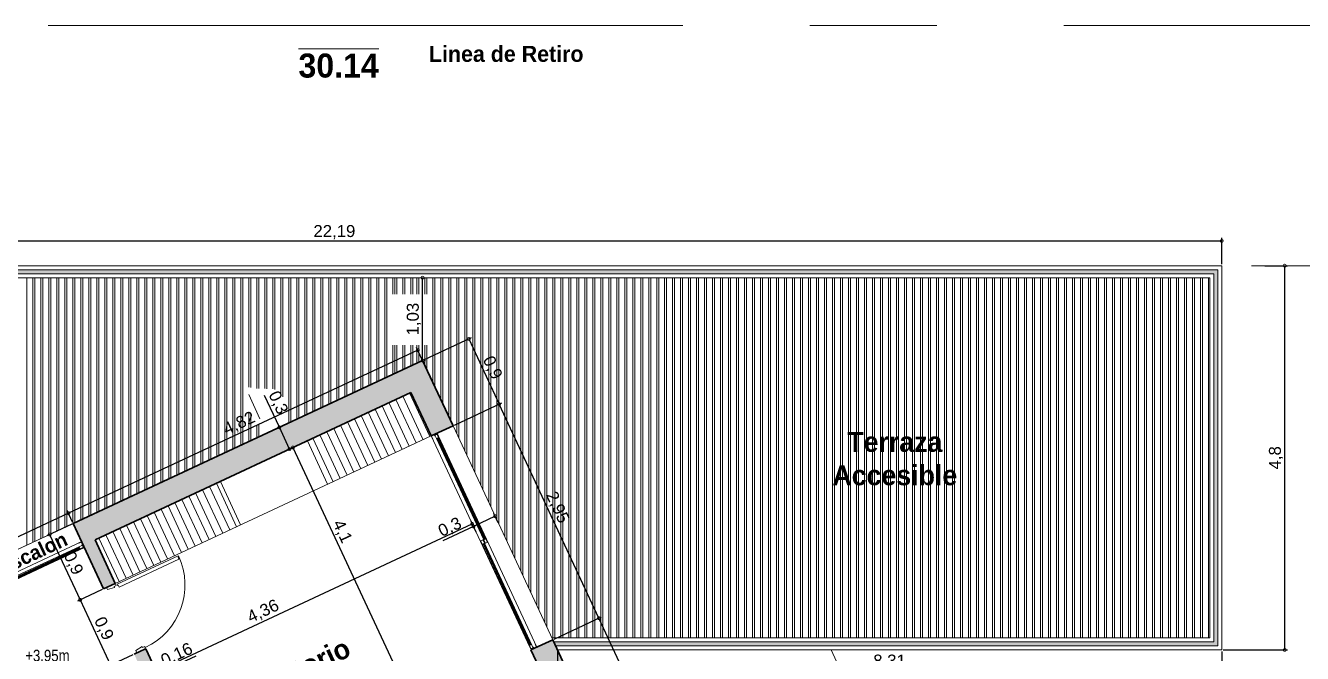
# Model space of a CAD drawing. Header units: millimetres. Extents: x 110427 to 125914, y 76277 to 76441.
# Drawn here: x 114159.52 to 114175.49, y 76397.23 to 76405.08 of the extents above; entities that cross this region are included whole.
import ezdxf

# ---------------------------------------------------------------- set-up
doc = ezdxf.new("R2010")
doc.units = ezdxf.units.MM
doc.linetypes.add('CENTER', pattern=[50.8, 31.75, -6.35, 6.35, -6.35])
doc.linetypes.add('JIS_02_0.7', pattern=[1.35, 0.75, -0.6])
for name, color, linetype, lineweight in [('0.05', 253, 'Continuous', 5), ('04_CIVIL A CONSTRUIR', 250, 'Continuous', 35), ('06_CIVIL VISTAS GRUESA', 244, 'Continuous', 13), ('07_CIVIL VISTAS MEDIA', 143, 'Continuous', 9), ('08_CIVIL VISTAS FINO', 251, 'Continuous', 5), ('09_CIVIL PROYECCIONES', 230, 'JIS_02_0.7', 5), ('10_CIVIL EJES', 230, 'CENTER', 15), ('11_CARPINTERIA Y MOBILIARIO', 141, 'Continuous', 9), ('11_HATCH', 8, 'Continuous', 9), ('12_HATCH', 8, 'Continuous', 9), ('12_TEXTOS', 4, 'Continuous', 40), ('13_COTAS', 8, 'Continuous', 9)]:
    doc.layers.add(name, color=color, linetype=linetype, lineweight=lineweight)
doc.layers.add('14_TEXTOS', color=4, linetype='Continuous')
doc.styles.add('JDS1', font='GOTHICB.TTF')
doc.styles.get("Standard").update_dxf_attribs({"font": 'arial.ttf'})
doc.styles.add('Swis721 BT', font='swiss.ttf')
doc.dimstyles.new('ISO-23', dxfattribs={"dimscale": 0.03, "dimtxt": 5, "dimasz": 2.5, "dimexe": 1.25, "dimexo": 0.625, "dimtad": 1, "dimtxsty": 'Swis721 BT', "dimblk": 'DOTSMALL', "dimcen": 2.5, "dimclrt": 150, "dimadec": 0, "dimazin": 0, "dimtfac": 1, "dimtmove": 0, "dimatfit": 3, "dimfxl": 0, "dimarcsym": 0})
pattern_1 = [(115, (111019.905845, 75959.47716), (-0.0863258167, -0.0402543894), [])]

# ---------------------------------------------------------------- blocks, each defined once
blk = doc.blocks.new('_DotSmall')
at = {"color": 0, "linetype": 'ByBlock', "const_width": 0.5}
blk.add_lwpolyline([(-0.0625, 0, 1), (0.0625, 0, 1)], format="xyb", close=True, dxfattribs=at)
blk = doc.blocks.new('*D722')
at = {"layer": '13_COTAS', "color": 0, "lineweight": -2}
for p, q in [((114161.171, 76396.976), (114161.654, 76397.202)), ((114161.255, 76396.795), (114161.155, 76397.01)), ((114161.135, 76396.674), (114161.01, 76396.943)), ((114161.026, 76396.909), (114161.171, 76396.976))]:
    blk.add_line(p, q, dxfattribs=at)
at = {"layer": 'Defpoints', "color": 0}
for p in [(114161.171, 76396.976), (114161.263, 76396.778), (114161.143, 76396.657)]:
    blk.add_point(p, dxfattribs=at)
at = {"layer": '13_COTAS', "color": 0, "lineweight": -2, "xscale": 0.075, "yscale": 0.075, "zscale": 0.075}
for p, rotation in [((114161.026, 76396.909), 204.9999975392976), ((114161.171, 76396.976), 24.99999753929754)]:
    blk.add_blockref('_DotSmall', p, dxfattribs=dict(at, rotation=rotation))
at = {"layer": '13_COTAS', "color": 150, "insert": (114161.416, 76397.211), "char_height": 0.15, "attachment_point": 5, "rotation": 25, "style": 'Swis721 BT'}
blk.add_mtext('0,16', dxfattribs=at)
blk = doc.blocks.new('*D723')
at = {"layer": '13_COTAS', "color": 0, "lineweight": -2}
for p, q in [((114161.156, 76397.008), (114165.107, 76398.85)), ((114165.155, 76398.747), (114165.092, 76398.884)), ((114161.255, 76396.795), (114161.14, 76397.042))]:
    blk.add_line(p, q, dxfattribs=at)
at = {"layer": 'Defpoints', "color": 0}
for p in [(114165.107, 76398.85), (114165.163, 76398.73), (114161.263, 76396.778)]:
    blk.add_point(p, dxfattribs=at)
at = {"layer": '13_COTAS', "color": 0, "lineweight": -2, "xscale": 0.075, "yscale": 0.075, "zscale": 0.075}
for p, rotation in [((114165.107, 76398.85), 24.99999753929754), ((114161.156, 76397.008), 204.9999975392976)]:
    blk.add_blockref('_DotSmall', p, dxfattribs=dict(at, rotation=rotation))
at = {"layer": '13_COTAS', "color": 150, "insert": (114162.495, 76397.753), "char_height": 0.15, "attachment_point": 5, "rotation": 25, "style": 'Swis721 BT'}
blk.add_mtext('4,36', dxfattribs=at)
blk = doc.blocks.new('*D724')
at = {"layer": '13_COTAS', "color": 0, "lineweight": -2}
for p, q in [((114165.394, 76398.946), (114165.122, 76398.819)), ((114165.433, 76398.862), (114165.378, 76398.98)), ((114165.122, 76398.819), (114164.738, 76398.64)), ((114165.155, 76398.747), (114165.106, 76398.853))]:
    blk.add_line(p, q, dxfattribs=at)
at = {"layer": 'Defpoints', "color": 0}
for p in [(114165.394, 76398.946), (114165.441, 76398.845), (114165.163, 76398.73)]:
    blk.add_point(p, dxfattribs=at)
at = {"layer": '13_COTAS', "color": 0, "lineweight": -2, "xscale": 0.075, "yscale": 0.075, "zscale": 0.075}
for p, rotation in [((114165.394, 76398.946), 24.99999753929754), ((114165.122, 76398.819), 204.9999975392976)]:
    blk.add_blockref('_DotSmall', p, dxfattribs=dict(at, rotation=rotation))
at = {"layer": '13_COTAS', "color": 150, "insert": (114164.831, 76398.803), "char_height": 0.15, "attachment_point": 5, "rotation": 25, "style": 'Swis721 BT'}
blk.add_mtext('0,3', dxfattribs=at)
blk = doc.blocks.new('*D726')
at = {"layer": '13_COTAS', "color": 0, "lineweight": -2}
for p, q in [((114158.677, 76397.819), (114158.756, 76397.856)), ((114158.722, 76397.84), (114163.98, 76386.566)), ((114163.996, 76386.574), (114164.014, 76386.582))]:
    blk.add_line(p, q, dxfattribs=at)
at = {"layer": 'Defpoints', "color": 0}
for p in [(114158.66, 76397.811), (114163.979, 76386.566), (114163.98, 76386.566)]:
    blk.add_point(p, dxfattribs=at)
at = {"layer": '13_COTAS', "color": 0, "lineweight": -2, "xscale": 0.075, "yscale": 0.075, "zscale": 0.075}
for p, rotation in [((114158.722, 76397.84), 115.0031262879486), ((114163.98, 76386.566), 295.0031262879487)]:
    blk.add_blockref('_DotSmall', p, dxfattribs=dict(at, rotation=rotation))
at = {"layer": '13_COTAS', "color": 150, "insert": (114161.45, 76392.249), "char_height": 0.15, "attachment_point": 5, "rotation": 295.0031, "style": 'Swis721 BT'}
blk.add_mtext('12,44', dxfattribs=at)
blk = doc.blocks.new('*D733')
at = {"layer": '13_COTAS', "color": 0, "lineweight": -2}
for p, q in [((114162.695, 76400.057), (114162.509, 76400.455)), ((114162.555, 76399.992), (114162.729, 76400.073)), ((114162.822, 76399.785), (114162.695, 76400.057)), ((114162.681, 76399.72), (114162.856, 76399.801))]:
    blk.add_line(p, q, dxfattribs=at)
at = {"layer": 'Defpoints', "color": 0}
for p in [(114162.538, 76399.984), (114162.822, 76399.785), (114162.664, 76399.712)]:
    blk.add_point(p, dxfattribs=at)
at = {"layer": '13_COTAS', "color": 0, "lineweight": -2, "xscale": 0.075, "yscale": 0.075, "zscale": 0.075}
for p, rotation in [((114162.695, 76400.057), 115.0000000033583), ((114162.822, 76399.785), 295.0000000033583)]:
    blk.add_blockref('_DotSmall', p, dxfattribs=dict(at, rotation=rotation))
at = {"layer": '13_COTAS', "color": 150, "insert": (114162.673, 76400.362), "char_height": 0.15, "attachment_point": 5, "rotation": 295, "style": 'Swis721 BT'}
blk.add_mtext('0,3', dxfattribs=at)
blk = doc.blocks.new('*D734')
at = {"layer": '13_COTAS', "color": 0, "lineweight": -2}
for p, q in [((114162.681, 76399.72), (114162.899, 76399.821)), ((114162.865, 76399.805), (114164.598, 76396.089)), ((114164.414, 76396.004), (114164.632, 76396.105))]:
    blk.add_line(p, q, dxfattribs=at)
at = {"layer": 'Defpoints', "color": 0}
for p in [(114162.664, 76399.712), (114164.598, 76396.089), (114164.397, 76395.996)]:
    blk.add_point(p, dxfattribs=at)
at = {"layer": '13_COTAS', "color": 0, "lineweight": -2, "xscale": 0.075, "yscale": 0.075, "zscale": 0.075}
for p, rotation in [((114162.865, 76399.805), 114.9999989492908), ((114164.598, 76396.089), 294.9999989492908)]:
    blk.add_blockref('_DotSmall', p, dxfattribs=dict(at, rotation=rotation))
at = {"layer": '13_COTAS', "color": 150, "insert": (114163.476, 76398.753), "char_height": 0.15, "attachment_point": 5, "rotation": 295, "style": 'Swis721 BT'}
blk.add_mtext('4,1', dxfattribs=at)
blk = doc.blocks.new('*D684')
at = {"layer": '13_COTAS', "color": 0, "lineweight": -2}
for p, q in [((114152.288, 76402.095), (114152.288, 76402.423)), ((114152.288, 76402.385), (114174.478, 76402.385)), ((114174.478, 76402.095), (114174.478, 76402.423))]:
    blk.add_line(p, q, dxfattribs=at)
at = {"layer": 'Defpoints', "color": 0}
for p in [(114174.478, 76402.385), (114152.288, 76402.076), (114174.478, 76402.076)]:
    blk.add_point(p, dxfattribs=at)
at = {"layer": '13_COTAS', "color": 0, "lineweight": -2, "xscale": 0.075, "yscale": 0.075, "zscale": 0.075, "rotation": 180}
blk.add_blockref('_DotSmall', (114152.288, 76402.385), dxfattribs=at)
at = {"layer": '13_COTAS', "color": 0, "lineweight": -2, "xscale": 0.075, "yscale": 0.075, "zscale": 0.075}
blk.add_blockref('_DotSmall', (114174.478, 76402.385), dxfattribs=at)
at = {"layer": '13_COTAS', "color": 150, "insert": (114163.383, 76402.495), "char_height": 0.15, "attachment_point": 5, "style": 'Swis721 BT'}
blk.add_mtext('22,19', dxfattribs=at)
blk = doc.blocks.new('*D685')
at = {"layer": '13_COTAS', "color": 0, "lineweight": -2}
for p, q in [((114175.018, 76402.076), (114175.303, 76402.076)), ((114175.266, 76397.276), (114175.266, 76402.076)), ((114174.496, 76397.276), (114175.303, 76397.276))]:
    blk.add_line(p, q, dxfattribs=at)
at = {"layer": 'Defpoints', "color": 0}
for p in [(114175, 76402.076), (114175.266, 76402.076), (114174.478, 76397.276)]:
    blk.add_point(p, dxfattribs=at)
at = {"layer": '13_COTAS', "color": 0, "lineweight": -2, "xscale": 0.075, "yscale": 0.075, "zscale": 0.075}
for p, rotation in [((114175.266, 76402.076), 90), ((114175.266, 76397.276), 270)]:
    blk.add_blockref('_DotSmall', p, dxfattribs=dict(at, rotation=rotation))
at = {"layer": '13_COTAS', "color": 150, "insert": (114175.157, 76399.676), "char_height": 0.15, "attachment_point": 5, "rotation": 90, "style": 'Swis721 BT'}
blk.add_mtext('4,8', dxfattribs=at)
blk = doc.blocks.new('*D686')
at = {"layer": '13_COTAS', "color": 0, "lineweight": -2}
for p, q in [((114164.486, 76400.892), (114164.486, 76401.926)), ((114164.505, 76401.926), (114164.524, 76401.926)), ((114164.505, 76400.892), (114164.524, 76400.892))]:
    blk.add_line(p, q, dxfattribs=at)
at = {"layer": 'Defpoints', "color": 0}
for p in [(114164.486, 76401.926), (114164.486, 76401.926), (114164.486, 76400.892)]:
    blk.add_point(p, dxfattribs=at)
at = {"layer": '13_COTAS', "color": 0, "lineweight": -2, "xscale": 0.075, "yscale": 0.075, "zscale": 0.075}
for p, rotation in [((114164.486, 76401.926), 90), ((114164.486, 76400.892), 270)]:
    blk.add_blockref('_DotSmall', p, dxfattribs=dict(at, rotation=rotation))
at = {"layer": '13_COTAS', "color": 150, "insert": (114164.377, 76401.409), "char_height": 0.15, "attachment_point": 5, "rotation": 90, "style": 'Swis721 BT'}
blk.add_mtext('1,03', dxfattribs=at)
blk = doc.blocks.new('*D694')
at = {"layer": '13_COTAS', "color": 0, "lineweight": -2}
for p, q in [((114166.173, 76397.257), (114166.173, 76396.982)), ((114174.478, 76397.257), (114174.478, 76396.982)), ((114174.478, 76397.02), (114166.173, 76397.02))]:
    blk.add_line(p, q, dxfattribs=at)
at = {"layer": 'Defpoints', "color": 0}
for p in [(114166.173, 76397.276), (114174.478, 76397.276), (114166.173, 76397.02)]:
    blk.add_point(p, dxfattribs=at)
at = {"layer": '13_COTAS', "color": 0, "lineweight": -2, "xscale": 0.075, "yscale": 0.075, "zscale": 0.075, "rotation": 180}
blk.add_blockref('_DotSmall', (114166.173, 76397.02), dxfattribs=at)
at = {"layer": '13_COTAS', "color": 0, "lineweight": -2, "xscale": 0.075, "yscale": 0.075, "zscale": 0.075}
blk.add_blockref('_DotSmall', (114174.478, 76397.02), dxfattribs=at)
at = {"layer": '13_COTAS', "color": 150, "insert": (114170.325, 76397.129), "char_height": 0.15, "attachment_point": 5, "style": 'Swis721 BT'}
blk.add_mtext('8,31', dxfattribs=at)
blk = doc.blocks.new('*D679')
at = {"layer": '06_CIVIL VISTAS GRUESA', "color": 0, "lineweight": -2}
for p, q in [((114166.13, 76397.411), (114166.725, 76397.688)), ((114167.654, 76395.606), (114166.691, 76397.672)), ((114167.094, 76395.344), (114167.688, 76395.622))]:
    blk.add_line(p, q, dxfattribs=at)
at = {"layer": 'Defpoints', "color": 0}
for p in [(114166.691, 76397.672), (114166.113, 76397.403), (114167.077, 76395.337)]:
    blk.add_point(p, dxfattribs=at)
at = {"layer": '06_CIVIL VISTAS GRUESA', "color": 0, "lineweight": -2, "xscale": 0.075, "yscale": 0.075, "zscale": 0.075}
for p, rotation in [((114166.691, 76397.672), 115.0002605440897), ((114167.654, 76395.606), 295.0002605440897)]:
    blk.add_blockref('_DotSmall', p, dxfattribs=dict(at, rotation=rotation))
at = {"layer": '06_CIVIL VISTAS GRUESA', "color": 150, "insert": (114167.271, 76396.685), "char_height": 0.15, "attachment_point": 5, "rotation": 295.0003, "style": 'Swis721 BT'}
blk.add_mtext('2,28', dxfattribs=at)
blk = doc.blocks.new('*D751')
at = {"layer": '06_CIVIL VISTAS GRUESA', "color": 0, "lineweight": -2}
for p, q in [((114164.884, 76400.084), (114165.478, 76400.362)), ((114166.691, 76397.672), (114165.444, 76400.346)), ((114166.13, 76397.411), (114166.725, 76397.688))]:
    blk.add_line(p, q, dxfattribs=at)
at = {"layer": 'Defpoints', "color": 0}
for p in [(114165.444, 76400.346), (114164.867, 76400.077), (114166.113, 76397.403)]:
    blk.add_point(p, dxfattribs=at)
at = {"layer": '06_CIVIL VISTAS GRUESA', "color": 0, "lineweight": -2, "xscale": 0.075, "yscale": 0.075, "zscale": 0.075}
for p, rotation in [((114165.444, 76400.346), 115.001987094693), ((114166.691, 76397.672), 295.0019870946929)]:
    blk.add_blockref('_DotSmall', p, dxfattribs=dict(at, rotation=rotation))
at = {"layer": '06_CIVIL VISTAS GRUESA', "color": 150, "insert": (114166.166, 76399.055), "char_height": 0.15, "attachment_point": 5, "rotation": 295.002, "style": 'Swis721 BT'}
blk.add_mtext('2,95', dxfattribs=at)
blk = doc.blocks.new('*D752')
at = {"layer": '06_CIVIL VISTAS GRUESA', "color": 0, "lineweight": -2}
for p, q in [((114164.503, 76400.9), (114165.098, 76401.177)), ((114165.064, 76401.161), (114165.444, 76400.346)), ((114164.883, 76400.084), (114165.478, 76400.362))]:
    blk.add_line(p, q, dxfattribs=at)
at = {"layer": 'Defpoints', "color": 0}
for p in [(114164.486, 76400.892), (114165.444, 76400.346), (114164.866, 76400.076)]:
    blk.add_point(p, dxfattribs=at)
at = {"layer": '06_CIVIL VISTAS GRUESA', "color": 0, "lineweight": -2, "xscale": 0.075, "yscale": 0.075, "zscale": 0.075}
for p, rotation in [((114165.064, 76401.161), 115.0000000081018), ((114165.444, 76400.346), 295.0000000081018)]:
    blk.add_blockref('_DotSmall', p, dxfattribs=dict(at, rotation=rotation))
at = {"layer": '06_CIVIL VISTAS GRUESA', "color": 150, "insert": (114165.353, 76400.799), "char_height": 0.15, "attachment_point": 5, "rotation": 295, "style": 'Swis721 BT'}
blk.add_mtext('0,9', dxfattribs=at)
blk = doc.blocks.new('*D753')
at = {"layer": '06_CIVIL VISTAS GRUESA', "color": 0, "lineweight": -2}
for p, q in [((114164.426, 76401.021), (114160.058, 76398.984)), ((114164.478, 76400.909), (114164.411, 76401.055)), ((114160.11, 76398.872), (114160.042, 76399.018))]:
    blk.add_line(p, q, dxfattribs=at)
at = {"layer": 'Defpoints', "color": 0}
for p in [(114164.486, 76400.892), (114160.058, 76398.984), (114160.118, 76398.855)]:
    blk.add_point(p, dxfattribs=at)
at = {"layer": '06_CIVIL VISTAS GRUESA', "color": 0, "lineweight": -2, "xscale": 0.075, "yscale": 0.075, "zscale": 0.075}
for p, rotation in [((114164.426, 76401.021), 24.99999999696106), ((114160.058, 76398.984), 204.9999999969611)]:
    blk.add_blockref('_DotSmall', p, dxfattribs=dict(at, rotation=rotation))
at = {"layer": '06_CIVIL VISTAS GRUESA', "color": 150, "insert": (114162.196, 76400.101), "char_height": 0.15, "attachment_point": 5, "rotation": 25, "style": 'Swis721 BT'}
blk.add_mtext('4,82', dxfattribs=at)
blk = doc.blocks.new('*D754')
at = {"layer": '06_CIVIL VISTAS GRUESA', "color": 0, "lineweight": -2}
for p, q in [((114160.058, 76398.984), (114158.245, 76398.138)), ((114160.11, 76398.872), (114160.042, 76399.018)), ((114158.297, 76398.027), (114158.23, 76398.172))]:
    blk.add_line(p, q, dxfattribs=at)
at = {"layer": 'Defpoints', "color": 0}
for p in [(114160.118, 76398.855), (114158.245, 76398.138), (114158.305, 76398.01)]:
    blk.add_point(p, dxfattribs=at)
at = {"layer": '06_CIVIL VISTAS GRUESA', "color": 0, "lineweight": -2, "xscale": 0.075, "yscale": 0.075, "zscale": 0.075}
for p, rotation in [((114160.058, 76398.984), 24.99999999692621), ((114158.245, 76398.138), 204.9999999969262)]:
    blk.add_blockref('_DotSmall', p, dxfattribs=dict(at, rotation=rotation))
at = {"layer": '06_CIVIL VISTAS GRUESA', "color": 150, "insert": (114159.112, 76398.646), "char_height": 0.15, "attachment_point": 5, "rotation": 25, "style": 'Swis721 BT'}
blk.add_mtext('2', dxfattribs=at)
blk = doc.blocks.new('*D756')
at = {"layer": '13_COTAS', "color": 0, "lineweight": -2}
for p, q in [((114160.101, 76398.847), (114159.789, 76398.702)), ((114159.823, 76398.718), (114160.203, 76397.902)), ((114160.481, 76398.032), (114160.169, 76397.886))]:
    blk.add_line(p, q, dxfattribs=at)
at = {"layer": 'Defpoints', "color": 0}
for p in [(114160.118, 76398.855), (114160.498, 76398.04), (114160.203, 76397.902)]:
    blk.add_point(p, dxfattribs=at)
at = {"layer": '13_COTAS', "color": 0, "lineweight": -2, "xscale": 0.075, "yscale": 0.075, "zscale": 0.075}
for p, rotation in [((114159.823, 76398.718), 114.9999999967168), ((114160.203, 76397.902), 294.9999999967167)]:
    blk.add_blockref('_DotSmall', p, dxfattribs=dict(at, rotation=rotation))
at = {"layer": '13_COTAS', "color": 150, "insert": (114160.112, 76398.356), "char_height": 0.15, "attachment_point": 5, "rotation": 295, "style": 'Swis721 BT'}
blk.add_mtext('0,9', dxfattribs=at)
blk = doc.blocks.new('*D757')
at = {"layer": '13_COTAS', "color": 0, "lineweight": -2}
for p, q in [((114160.481, 76398.032), (114160.17, 76397.887)), ((114160.204, 76397.903), (114160.585, 76397.087)), ((114160.862, 76397.216), (114160.551, 76397.071))]:
    blk.add_line(p, q, dxfattribs=at)
at = {"layer": 'Defpoints', "color": 0}
for p in [(114160.498, 76398.04), (114160.879, 76397.224), (114160.585, 76397.087)]:
    blk.add_point(p, dxfattribs=at)
at = {"layer": '13_COTAS', "color": 0, "lineweight": -2, "xscale": 0.075, "yscale": 0.075, "zscale": 0.075}
for p, rotation in [((114160.204, 76397.903), 114.9999999969764), ((114160.585, 76397.087), 294.9999999969764)]:
    blk.add_blockref('_DotSmall', p, dxfattribs=dict(at, rotation=rotation))
at = {"layer": '13_COTAS', "color": 150, "insert": (114160.493, 76397.541), "char_height": 0.15, "attachment_point": 5, "rotation": 295, "style": 'Swis721 BT'}
blk.add_mtext('0,9', dxfattribs=at)

msp = doc.modelspace()

# ---------------------------------------------------------------- hatches: boundary and pattern name
at = {"layer": '11_HATCH'}
h = msp.add_hatch(color=140, dxfattribs=at)
h.dxf.hatch_style = 1
h.paths.add_polyline_path([(114152.338, 76402.026), (114174.428, 76402.026), (114174.428, 76397.326), (114166.149, 76397.326), (114166.126, 76397.376), (114174.378, 76397.376), (114174.378, 76401.976), (114152.388, 76401.976), (114152.388, 76395.776), (114159.016, 76395.776), (114159.039, 76395.726), (114152.338, 76395.726)])
at = {"layer": '12_HATCH'}
h = msp.add_hatch(color=1, dxfattribs=at)
h.dxf.hatch_style = 1
h.paths.add_polyline_path([(114164.341, 76400.494), (114164.595, 76399.95), (114164.867, 76400.077), (114164.486, 76400.892), (114160.118, 76398.855), (114160.498, 76398.04), (114160.643, 76398.107), (114160.39, 76398.651)])
h = msp.add_hatch(dxfattribs=at)
h.set_pattern_fill('LINE', color=256, scale=0.03, angle=475)
h.set_pattern_definition(pattern_1)
h.paths.add_polyline_path([(114164.595, 76399.95), (114164.341, 76400.494), (114163.045, 76399.889), (114163.299, 76399.345)])
h = msp.add_hatch(dxfattribs=at)
h.set_pattern_fill('LINE', color=256, scale=0.03, angle=475)
h.set_pattern_definition(pattern_1)
h.paths.add_polyline_path([(114162.211, 76398.838), (114161.958, 76399.382), (114160.39, 76398.651), (114160.643, 76398.107)])
h = msp.add_hatch(color=1, dxfattribs=at)
h.dxf.hatch_style = 1
h.paths.add_polyline_path([(114166.113, 76397.403), (114165.842, 76397.276), (114166.074, 76396.778), (114163.264, 76395.468), (114163.332, 76395.323), (114163.604, 76395.449), (114164.196, 76394.181), (114163.924, 76394.054), (114163.987, 76393.918), (114164.35, 76394.087), (114163.694, 76395.492), (114164.873, 76396.041), (114165.464, 76394.772), (114164.921, 76394.519), (114164.935, 76394.487), (114165.479, 76394.74), (114165.513, 76394.668), (114164.969, 76394.414), (114164.984, 76394.383), (114165.89, 76394.805), (114165.827, 76394.941), (114165.555, 76394.814), (114164.963, 76396.083), (114166.142, 76396.633), (114166.805, 76395.21), (114167.077, 76395.337)])
h = msp.add_hatch(color=1, dxfattribs=at)
h.dxf.hatch_style = 1
h.paths.add_polyline_path([(114163.251, 76392.515), (114163.674, 76392.713), (114163.606, 76392.858), (114163.183, 76392.66), (114162.19, 76394.79), (114162.613, 76394.987), (114162.546, 76395.132), (114162.122, 76394.935), (114161.024, 76397.291), (114160.879, 76397.224), (114164.167, 76390.173), (114164.311, 76390.24)])

# ---------------------------------------------------------------- linework, layer by layer
at = {"layer": '0.05', "ltscale": 2}
msp.add_line((114169.593, 76397.276), (114173.563, 76388.762), dxfattribs=at)
at = {"layer": '04_CIVIL A CONSTRUIR'}
for p, q in [((114160.118, 76398.855), (114164.486, 76400.892)), ((114164.867, 76400.077), (114164.486, 76400.892)), ((114160.39, 76398.651), (114164.341, 76400.494)), ((114164.341, 76400.494), (114164.595, 76399.95)), ((114164.595, 76399.95), (114164.867, 76400.077)), ((114160.118, 76398.855), (114160.498, 76398.04)), ((114160.39, 76398.651), (114160.643, 76398.107)), ((114160.498, 76398.04), (114160.643, 76398.107)), ((114165.841, 76397.276), (114166.113, 76397.403)), ((114167.077, 76395.337), (114166.113, 76397.403)), ((114161.023, 76397.291), (114160.879, 76397.224)), ((114161.024, 76397.291), (114162.122, 76394.935)), ((114165.841, 76397.276), (114166.074, 76396.778))]:
    msp.add_line(p, q, dxfattribs=at)
at = {"layer": '06_CIVIL VISTAS GRUESA'}
for p, q in [((114158.305, 76398.01), (114160.118, 76398.855)), ((114158.411, 76397.783), (114160.224, 76398.629)), ((114158.445, 76397.711), (114160.257, 76398.556))]:
    msp.add_line(p, q, dxfattribs=at)
at = {"layer": '07_CIVIL VISTAS MEDIA'}
for p, q in [((114152.288, 76402.076), (114174.478, 76402.076)), ((114174.478, 76402.076), (114174.478, 76397.276)), ((114152.438, 76401.926), (114174.328, 76401.926)), ((114174.328, 76401.926), (114174.328, 76397.426)), ((114166.113, 76397.403), (114164.867, 76400.077)), ((114165.825, 76397.312), (114164.595, 76399.95)), ((114164.614, 76399.915), (114164.599, 76399.947)), ((114164.6, 76399.949), (114164.63, 76399.963)), ((114164.612, 76399.914), (114164.614, 76399.915)), ((114164.638, 76399.948), (114164.631, 76399.962)), ((114164.641, 76399.949), (114164.634, 76399.964)), ((114164.635, 76399.965), (114164.665, 76399.979)), ((114164.641, 76399.949), (114164.638, 76399.948)), ((114164.659, 76399.916), (114164.642, 76399.952)), ((114164.645, 76399.959), (114164.663, 76399.967)), ((114164.659, 76399.916), (114165.25, 76398.65)), ((114164.681, 76399.946), (114164.666, 76399.979)), ((114164.666, 76399.913), (114164.67, 76399.915)), ((114164.684, 76399.947), (114164.667, 76399.984)), ((114164.677, 76399.924), (114164.669, 76399.92)), ((114164.67, 76399.917), (114164.669, 76399.92)), ((114164.67, 76399.965), (114164.687, 76399.929)), ((114164.677, 76399.923), (114164.67, 76399.92)), ((114165.26, 76398.656), (114164.67, 76399.92)), ((114164.677, 76399.924), (114164.679, 76399.921)), ((114165.267, 76398.659), (114164.677, 76399.923)), ((114164.684, 76399.922), (114164.68, 76399.92)), ((114164.684, 76399.947), (114164.681, 76399.946)), ((114164.684, 76399.947), (114165.914, 76397.31)), ((114164.687, 76399.928), (114165.277, 76398.663)), ((114160.684, 76399.119), (114158.305, 76398.01)), ((114158.447, 76397.8), (114160.224, 76398.629)), ((114160.187, 76398.612), (114160.224, 76398.629)), ((114160.187, 76398.612), (114160.189, 76398.609)), ((114160.189, 76398.609), (114160.221, 76398.624)), ((114160.222, 76398.624), (114160.237, 76398.593)), ((114165.215, 76398.634), (114165.232, 76398.597)), ((114165.236, 76398.649), (114165.218, 76398.64)), ((114165.26, 76398.61), (114165.243, 76398.647)), ((114165.25, 76398.65), (114165.267, 76398.614)), ((114165.253, 76398.657), (114165.256, 76398.658)), ((114165.258, 76398.658), (114165.259, 76398.654)), ((114165.268, 76398.659), (114165.259, 76398.654)), ((114165.267, 76398.659), (114165.26, 76398.656)), ((114165.854, 76397.335), (114165.26, 76398.61)), ((114165.271, 76398.665), (114165.267, 76398.663)), ((114165.268, 76398.659), (114165.267, 76398.662)), ((114165.274, 76398.611), (114165.292, 76398.62)), ((114165.294, 76398.626), (114165.277, 76398.663)), ((114160.256, 76398.559), (114158.445, 76397.711)), ((114160.221, 76398.539), (114158.445, 76397.711)), ((114160.199, 76398.568), (114159.354, 76398.175)), ((114159.359, 76398.165), (114160.193, 76398.554)), ((114159.363, 76398.158), (114160.197, 76398.546)), ((114160.202, 76398.537), (114159.367, 76398.148)), ((114160.187, 76398.557), (114160.189, 76398.554)), ((114160.19, 76398.564), (114160.226, 76398.581)), ((114160.19, 76398.553), (114160.194, 76398.555)), ((114160.197, 76398.546), (114160.193, 76398.554)), ((114160.198, 76398.546), (114160.194, 76398.555)), ((114160.198, 76398.546), (114160.194, 76398.544)), ((114160.196, 76398.539), (114160.194, 76398.543)), ((114160.239, 76398.554), (114160.202, 76398.537)), ((114160.22, 76398.542), (114160.252, 76398.557)), ((114160.221, 76398.539), (114160.22, 76398.542)), ((114160.221, 76398.539), (114160.257, 76398.556)), ((114160.222, 76398.585), (114160.236, 76398.592)), ((114160.223, 76398.583), (114160.222, 76398.585)), ((114160.223, 76398.583), (114160.237, 76398.589)), ((114160.233, 76398.579), (114160.241, 76398.56)), ((114160.239, 76398.589), (114160.253, 76398.558)), ((114160.257, 76398.556), (114160.257, 76398.556)), ((114165.822, 76397.331), (114165.232, 76398.597)), ((114165.239, 76398.595), (114165.243, 76398.597)), ((114165.242, 76398.602), (114165.25, 76398.606)), ((114165.242, 76398.602), (114165.243, 76398.598)), ((114165.243, 76398.601), (114165.25, 76398.605)), ((114165.243, 76398.601), (114165.832, 76397.337)), ((114165.252, 76398.602), (114165.25, 76398.606)), ((114165.25, 76398.605), (114165.839, 76397.34)), ((114165.257, 76398.604), (114165.253, 76398.602)), ((114165.839, 76397.295), (114165.822, 76397.331)), ((114165.825, 76397.338), (114165.828, 76397.34)), ((114165.831, 76397.336), (114165.83, 76397.339)), ((114165.831, 76397.336), (114165.84, 76397.34)), ((114165.832, 76397.337), (114165.839, 76397.34)), ((114165.843, 76397.346), (114165.839, 76397.345)), ((114165.839, 76397.343), (114165.84, 76397.34)), ((114165.849, 76397.344), (114165.866, 76397.308)), ((114165.897, 76397.346), (114165.894, 76397.345)), ((114165.894, 76397.345), (114165.91, 76397.312)), ((114165.897, 76397.346), (114165.914, 76397.31)), ((114166.103, 76397.426), (114174.328, 76397.426)), ((114165.825, 76397.312), (114165.827, 76397.314)), ((114165.825, 76397.312), (114165.842, 76397.276)), ((114165.827, 76397.314), (114165.843, 76397.281)), ((114165.842, 76397.276), (114165.842, 76397.276)), ((114165.874, 76397.295), (114165.844, 76397.281)), ((114165.864, 76397.301), (114165.846, 76397.292)), ((114165.868, 76397.311), (114165.871, 76397.312)), ((114165.868, 76397.311), (114165.875, 76397.296)), ((114165.871, 76397.312), (114165.877, 76397.297)), ((114165.909, 76397.311), (114165.879, 76397.297)), ((114166.173, 76397.276), (114174.478, 76397.276))]:
    msp.add_line(p, q, dxfattribs=at)
for centre, radius, start, end in [((114164.6, 76399.948), 0.001, 115.0152, 205.0152), ((114164.63, 76399.962), 0.001, 25.0152, 115.0152), ((114164.635, 76399.964), 0.001, 115.0152, 205.0152), ((114164.647, 76399.954), 0.00488, 115.0152, 205.0152), ((114164.664, 76399.918), 0.00488, 205.0152, 295.0152), ((114164.665, 76399.963), 0.00488, 25.0152, 115.0152), ((114164.665, 76399.978), 0.001, 25.0152, 115.0152), ((114164.669, 76399.916), 0.001, 295.0152, 25.0152), ((114164.682, 76399.926), 0.0049, 295.0152, 25.0152), ((114160.222, 76398.623), 0.001, 25.0152, 115.0152), ((114165.22, 76398.636), 0.00488, 115.0152, 205.0152), ((114165.238, 76398.645), 0.00488, 25.0152, 115.0152), ((114165.255, 76398.652), 0.00488, 115.0152, 205.0152), ((114165.257, 76398.658), 0.001, 25.0152, 115.0152), ((114165.255, 76398.608), 0.00488, 295.0152, 25.0152), ((114165.272, 76398.616), 0.00488, 205.0152, 295.0152), ((114165.273, 76398.661), 0.0049, 25.0152, 115.0152), ((114165.29, 76398.624), 0.00488, 295.0152, 25.0152), ((114160.192, 76398.56), 0.00488, 115.0152, 205.0152), ((114160.19, 76398.554), 0.001, 205.0152, 295.0152), ((114160.2, 76398.541), 0.0049, 205.0152, 295.0152), ((114160.228, 76398.577), 0.00488, 25.0152, 115.0152), ((114160.236, 76398.593), 0.001, 295.0152, 25.0152), ((114160.238, 76398.588), 0.001, 25.0152, 115.0152), ((114160.237, 76398.558), 0.00488, 295.0152, 25.0152), ((114160.252, 76398.558), 0.001, 295.0152, 25.0152), ((114165.237, 76398.599), 0.0049, 205.0152, 295.0152), ((114165.253, 76398.603), 0.001, 205.0152, 295.0152), ((114165.827, 76397.333), 0.0049, 115.0152, 205.0152), ((114165.839, 76397.344), 0.001, 115.0152, 205.0152), ((114165.845, 76397.342), 0.00488, 25.0152, 115.0152), ((114165.844, 76397.297), 0.00488, 205.0152, 295.0152), ((114165.843, 76397.282), 0.001, 205.0152, 295.0152), ((114165.862, 76397.305), 0.00488, 295.0152, 25.0152), ((114165.874, 76397.296), 0.001, 295.0152, 25.0152), ((114165.878, 76397.298), 0.001, 205.0152, 295.0152), ((114165.909, 76397.312), 0.001, 295.0152, 25.0152)]:
    msp.add_arc(centre, radius, start, end, dxfattribs=at)
at = {"layer": '07_CIVIL VISTAS MEDIA', "extrusion": (7.105e-10, -6.55595e-08, 1)}
msp.add_arc((114164.68, 76399.921, -0.005), 0.001, 205.0152, 295.0152, dxfattribs=at)
at = {"layer": '07_CIVIL VISTAS MEDIA', "extrusion": (-4.97875e-08, 4.26587e-08, 1)}
msp.add_arc((114165.267, 76398.663, -0.002), 0.001, 115.0152, 205.0152, dxfattribs=at)
at = {"layer": '07_CIVIL VISTAS MEDIA', "extrusion": (-6.55595e-08, -7.105e-10, 1)}
msp.add_arc((114160.195, 76398.543, -0.008), 0.001, 115.0152, 205.0152, dxfattribs=at)
at = {"layer": '07_CIVIL VISTAS MEDIA', "extrusion": (4.97875e-08, -4.26587e-08, 1)}
msp.add_arc((114165.242, 76398.598, 0.002), 0.001, 295.0152, 25.0152, dxfattribs=at)
at = {"layer": '07_CIVIL VISTAS MEDIA', "extrusion": (-7.105e-10, 6.55595e-08, 1)}
msp.add_arc((114165.829, 76397.339, 0.005), 0.001, 25.0152, 115.0152, dxfattribs=at)
at = {"layer": '08_CIVIL VISTAS FINO'}
for p, q in [((114152.338, 76402.026), (114174.428, 76402.026)), ((114152.388, 76401.976), (114174.378, 76401.976)), ((114174.378, 76397.376), (114174.378, 76401.976)), ((114174.428, 76397.326), (114174.428, 76402.026)), ((114159.538, 76401.926), (114159.538, 76398.585)), ((114159.613, 76401.926), (114159.613, 76398.62)), ((114159.638, 76401.926), (114159.638, 76398.631)), ((114159.713, 76401.926), (114159.713, 76398.666)), ((114159.738, 76401.926), (114159.738, 76398.678)), ((114159.813, 76401.926), (114159.813, 76398.713)), ((114159.838, 76401.926), (114159.838, 76398.725)), ((114159.913, 76401.926), (114159.913, 76398.76)), ((114159.938, 76401.926), (114159.938, 76398.771)), ((114160.013, 76401.926), (114160.013, 76398.806)), ((114160.038, 76401.926), (114160.038, 76398.818)), ((114160.113, 76401.926), (114160.113, 76398.853)), ((114160.138, 76401.926), (114160.138, 76398.864)), ((114160.213, 76401.926), (114160.213, 76398.899)), ((114160.238, 76401.926), (114160.238, 76398.911)), ((114160.313, 76401.926), (114160.313, 76398.946)), ((114160.338, 76401.926), (114160.338, 76398.958)), ((114160.413, 76401.926), (114160.413, 76398.993)), ((114160.438, 76401.926), (114160.438, 76399.004)), ((114160.513, 76401.926), (114160.513, 76399.039)), ((114160.538, 76401.926), (114160.538, 76399.051)), ((114160.613, 76401.926), (114160.613, 76399.086)), ((114160.638, 76401.926), (114160.638, 76399.098)), ((114160.713, 76401.926), (114160.713, 76399.133)), ((114160.738, 76401.926), (114160.738, 76399.144)), ((114160.813, 76401.926), (114160.813, 76399.179)), ((114160.838, 76401.926), (114160.838, 76399.191)), ((114160.913, 76401.926), (114160.913, 76399.226)), ((114160.938, 76401.926), (114160.938, 76399.237)), ((114161.013, 76401.926), (114161.013, 76399.272)), ((114161.038, 76401.926), (114161.038, 76399.284)), ((114161.113, 76401.926), (114161.113, 76399.319)), ((114161.138, 76401.926), (114161.138, 76399.331)), ((114161.213, 76401.926), (114161.213, 76399.366)), ((114161.238, 76401.926), (114161.238, 76399.377)), ((114161.313, 76401.926), (114161.313, 76399.412)), ((114161.338, 76401.926), (114161.338, 76399.424)), ((114161.413, 76401.926), (114161.413, 76399.459)), ((114161.438, 76401.926), (114161.438, 76399.471)), ((114161.513, 76401.926), (114161.513, 76399.506)), ((114161.538, 76401.926), (114161.538, 76399.517)), ((114161.613, 76401.926), (114161.613, 76399.552)), ((114161.638, 76401.926), (114161.638, 76399.564)), ((114161.713, 76401.926), (114161.713, 76399.599)), ((114161.738, 76401.926), (114161.738, 76399.611)), ((114161.813, 76401.926), (114161.813, 76399.646)), ((114161.838, 76401.926), (114161.838, 76399.657)), ((114161.913, 76401.926), (114161.913, 76399.692)), ((114161.938, 76401.926), (114161.938, 76399.704)), ((114162.013, 76401.926), (114162.013, 76399.739)), ((114162.038, 76401.926), (114162.038, 76399.75)), ((114162.113, 76401.926), (114162.113, 76399.785)), ((114162.138, 76401.926), (114162.138, 76399.797)), ((114162.213, 76401.926), (114162.213, 76399.832)), ((114162.238, 76401.926), (114162.238, 76399.844)), ((114162.313, 76401.926), (114162.313, 76400.558)), ((114162.338, 76401.926), (114162.338, 76400.553)), ((114162.413, 76401.926), (114162.413, 76400.54)), ((114162.438, 76401.926), (114162.438, 76400.54)), ((114162.513, 76401.926), (114162.513, 76400.54)), ((114162.538, 76401.926), (114162.538, 76400.537)), ((114162.613, 76401.926), (114162.613, 76400.537)), ((114162.638, 76401.926), (114162.638, 76400.531)), ((114162.713, 76401.926), (114162.713, 76400.467)), ((114162.738, 76401.926), (114162.738, 76400.437)), ((114162.813, 76401.926), (114162.813, 76400.112)), ((114162.838, 76401.926), (114162.838, 76400.123)), ((114162.913, 76401.926), (114162.913, 76400.158)), ((114162.938, 76401.926), (114162.938, 76400.17)), ((114163.013, 76401.926), (114163.013, 76400.205)), ((114163.038, 76401.926), (114163.038, 76400.217)), ((114163.113, 76401.926), (114163.113, 76400.252)), ((114163.138, 76401.926), (114163.138, 76400.263)), ((114163.213, 76401.926), (114163.213, 76400.298)), ((114163.238, 76401.926), (114163.238, 76400.31)), ((114163.313, 76401.926), (114163.313, 76400.345)), ((114163.338, 76401.926), (114163.338, 76400.357)), ((114163.413, 76401.926), (114163.413, 76400.392)), ((114163.438, 76401.926), (114163.438, 76400.403)), ((114163.513, 76401.926), (114163.513, 76400.438)), ((114163.538, 76401.926), (114163.538, 76400.45)), ((114163.613, 76401.926), (114163.613, 76400.485)), ((114163.638, 76401.926), (114163.638, 76400.497)), ((114163.713, 76401.926), (114163.713, 76400.532)), ((114163.738, 76401.926), (114163.738, 76400.543)), ((114163.813, 76401.926), (114163.813, 76400.578)), ((114163.838, 76401.926), (114163.838, 76400.59)), ((114163.913, 76401.926), (114163.913, 76400.625)), ((114163.938, 76401.926), (114163.938, 76400.636)), ((114164.013, 76401.926), (114164.013, 76400.671)), ((114164.038, 76401.926), (114164.038, 76400.683)), ((114164.113, 76401.926), (114164.113, 76401.72)), ((114164.138, 76401.926), (114164.138, 76401.72)), ((114164.163, 76401.926), (114164.163, 76401.72)), ((114164.238, 76401.926), (114164.238, 76401.72)), ((114164.263, 76401.926), (114164.263, 76401.72)), ((114164.338, 76401.926), (114164.338, 76401.72)), ((114164.363, 76401.926), (114164.363, 76401.72)), ((114164.413, 76401.926), (114164.413, 76401.72)), ((114164.438, 76401.926), (114164.438, 76401.72)), ((114164.513, 76401.926), (114164.513, 76401.72)), ((114164.538, 76401.926), (114164.538, 76401.72)), ((114164.613, 76401.926), (114164.613, 76400.621)), ((114164.638, 76401.926), (114164.638, 76400.567)), ((114164.713, 76401.926), (114164.713, 76400.407)), ((114164.738, 76401.926), (114164.738, 76400.353)), ((114164.813, 76401.926), (114164.813, 76400.192)), ((114164.838, 76401.926), (114164.838, 76400.139)), ((114164.913, 76401.926), (114164.913, 76399.978)), ((114164.938, 76401.926), (114164.938, 76399.924)), ((114165.013, 76401.926), (114165.013, 76399.763)), ((114165.038, 76401.926), (114165.038, 76399.71)), ((114165.113, 76401.926), (114165.113, 76399.549)), ((114165.138, 76401.926), (114165.138, 76399.495)), ((114165.213, 76401.926), (114165.213, 76399.335)), ((114165.238, 76401.926), (114165.238, 76399.281)), ((114165.313, 76401.926), (114165.313, 76399.12)), ((114165.338, 76401.926), (114165.338, 76399.066)), ((114165.413, 76401.926), (114165.413, 76398.906)), ((114165.438, 76401.926), (114165.438, 76398.852)), ((114165.513, 76401.926), (114165.513, 76398.691)), ((114165.538, 76401.926), (114165.538, 76398.638)), ((114165.613, 76401.926), (114165.613, 76398.477)), ((114165.638, 76401.926), (114165.638, 76398.423)), ((114165.713, 76401.926), (114165.713, 76398.262)), ((114165.738, 76401.926), (114165.738, 76398.209)), ((114165.813, 76401.926), (114165.813, 76398.048)), ((114165.838, 76401.926), (114165.838, 76397.994)), ((114165.913, 76401.926), (114165.913, 76397.833)), ((114165.938, 76401.926), (114165.938, 76397.78)), ((114166.013, 76401.926), (114166.013, 76397.619)), ((114166.038, 76401.926), (114166.038, 76397.565)), ((114166.113, 76401.926), (114166.113, 76397.426)), ((114166.138, 76401.926), (114166.138, 76397.426)), ((114166.213, 76401.926), (114166.213, 76397.426)), ((114166.238, 76401.926), (114166.238, 76397.426)), ((114166.313, 76401.926), (114166.313, 76397.426)), ((114166.338, 76401.926), (114166.338, 76397.426)), ((114166.413, 76401.926), (114166.413, 76397.426)), ((114166.438, 76401.926), (114166.438, 76397.426)), ((114166.513, 76401.926), (114166.513, 76397.426)), ((114166.538, 76401.926), (114166.538, 76397.426)), ((114166.613, 76401.926), (114166.613, 76397.426)), ((114166.638, 76401.926), (114166.638, 76397.426)), ((114166.713, 76401.926), (114166.713, 76397.426)), ((114166.738, 76401.926), (114166.738, 76397.426)), ((114166.813, 76401.926), (114166.813, 76397.426)), ((114166.838, 76401.926), (114166.838, 76397.426)), ((114166.913, 76401.926), (114166.913, 76397.426)), ((114166.938, 76401.926), (114166.938, 76397.426)), ((114167.013, 76401.926), (114167.013, 76397.426)), ((114167.038, 76401.926), (114167.038, 76397.426)), ((114167.113, 76401.926), (114167.113, 76397.426)), ((114167.138, 76401.926), (114167.138, 76397.426)), ((114167.213, 76401.926), (114167.213, 76397.426)), ((114167.238, 76401.926), (114167.238, 76397.426)), ((114167.313, 76401.926), (114167.313, 76397.426)), ((114167.338, 76401.926), (114167.338, 76397.426)), ((114167.413, 76401.926), (114167.413, 76397.426)), ((114167.438, 76401.926), (114167.438, 76397.426)), ((114167.513, 76401.926), (114167.513, 76397.426)), ((114167.538, 76401.926), (114167.538, 76397.426)), ((114167.613, 76401.926), (114167.613, 76397.426)), ((114167.638, 76401.926), (114167.638, 76397.426)), ((114167.713, 76401.926), (114167.713, 76397.426)), ((114167.738, 76401.926), (114167.738, 76397.426)), ((114167.813, 76401.926), (114167.813, 76397.426)), ((114167.838, 76401.926), (114167.838, 76397.426)), ((114167.913, 76401.926), (114167.913, 76397.426)), ((114167.938, 76401.926), (114167.938, 76397.426)), ((114168.013, 76401.926), (114168.013, 76397.426)), ((114168.038, 76401.926), (114168.038, 76397.426)), ((114168.113, 76401.926), (114168.113, 76397.426)), ((114168.138, 76401.926), (114168.138, 76397.426)), ((114168.213, 76401.926), (114168.213, 76397.426)), ((114168.238, 76401.926), (114168.238, 76397.426)), ((114168.313, 76401.926), (114168.313, 76397.426)), ((114168.338, 76401.926), (114168.338, 76397.426)), ((114168.413, 76401.926), (114168.413, 76397.426)), ((114168.438, 76401.926), (114168.438, 76397.426)), ((114168.513, 76401.926), (114168.513, 76397.426)), ((114168.538, 76401.926), (114168.538, 76397.426)), ((114168.613, 76401.926), (114168.613, 76397.426)), ((114168.638, 76401.926), (114168.638, 76397.426)), ((114168.713, 76401.926), (114168.713, 76397.426)), ((114168.738, 76401.926), (114168.738, 76397.426)), ((114168.813, 76401.926), (114168.813, 76397.426)), ((114168.838, 76401.926), (114168.838, 76397.426)), ((114168.913, 76401.926), (114168.913, 76397.426)), ((114168.938, 76401.926), (114168.938, 76397.426)), ((114169.013, 76401.926), (114169.013, 76397.426)), ((114169.038, 76401.926), (114169.038, 76397.426)), ((114169.113, 76401.926), (114169.113, 76397.426)), ((114169.138, 76401.926), (114169.138, 76397.426)), ((114169.213, 76401.926), (114169.213, 76397.426)), ((114169.238, 76401.926), (114169.238, 76397.426)), ((114169.313, 76401.926), (114169.313, 76397.426)), ((114169.338, 76401.926), (114169.338, 76397.426)), ((114169.413, 76401.926), (114169.413, 76397.426)), ((114169.438, 76401.926), (114169.438, 76397.426)), ((114169.513, 76401.926), (114169.513, 76397.426)), ((114169.538, 76401.926), (114169.538, 76397.426)), ((114169.613, 76401.926), (114169.613, 76397.426)), ((114169.638, 76401.926), (114169.638, 76397.426)), ((114169.713, 76401.926), (114169.713, 76397.426)), ((114169.738, 76401.926), (114169.738, 76397.426)), ((114169.813, 76401.926), (114169.813, 76397.426)), ((114169.838, 76401.926), (114169.838, 76397.426)), ((114169.913, 76401.926), (114169.913, 76397.426)), ((114169.938, 76401.926), (114169.938, 76397.426)), ((114170.013, 76401.926), (114170.013, 76397.426)), ((114170.038, 76401.926), (114170.038, 76397.426)), ((114170.113, 76401.926), (114170.113, 76397.426)), ((114170.138, 76401.926), (114170.138, 76397.426)), ((114170.213, 76401.926), (114170.213, 76397.426)), ((114170.238, 76401.926), (114170.238, 76397.426)), ((114170.313, 76401.926), (114170.313, 76397.426)), ((114170.338, 76401.926), (114170.338, 76397.426)), ((114170.413, 76401.926), (114170.413, 76397.426)), ((114170.438, 76401.926), (114170.438, 76397.426)), ((114170.513, 76401.926), (114170.513, 76397.426)), ((114170.538, 76401.926), (114170.538, 76397.426)), ((114170.613, 76401.926), (114170.613, 76397.426)), ((114170.638, 76401.926), (114170.638, 76397.426)), ((114170.713, 76401.926), (114170.713, 76397.426)), ((114170.738, 76401.926), (114170.738, 76397.426)), ((114170.813, 76401.926), (114170.813, 76397.426)), ((114170.838, 76401.926), (114170.838, 76397.426)), ((114170.913, 76401.926), (114170.913, 76397.426)), ((114170.938, 76401.926), (114170.938, 76397.426)), ((114171.013, 76401.926), (114171.013, 76397.426)), ((114171.038, 76401.926), (114171.038, 76397.426)), ((114171.113, 76401.926), (114171.113, 76397.426)), ((114171.138, 76401.926), (114171.138, 76397.426)), ((114171.213, 76401.926), (114171.213, 76397.426)), ((114171.238, 76401.926), (114171.238, 76397.426)), ((114171.313, 76401.926), (114171.313, 76397.426)), ((114171.338, 76401.926), (114171.338, 76397.426)), ((114171.413, 76401.926), (114171.413, 76397.426)), ((114171.438, 76401.926), (114171.438, 76397.426)), ((114171.513, 76401.926), (114171.513, 76397.426)), ((114171.538, 76401.926), (114171.538, 76397.426)), ((114171.613, 76401.926), (114171.613, 76397.426)), ((114171.638, 76401.926), (114171.638, 76397.426)), ((114171.713, 76401.926), (114171.713, 76397.426)), ((114171.738, 76401.926), (114171.738, 76397.426)), ((114171.813, 76401.926), (114171.813, 76397.426)), ((114171.838, 76401.926), (114171.838, 76397.426)), ((114171.913, 76401.926), (114171.913, 76397.426)), ((114171.938, 76401.926), (114171.938, 76397.426)), ((114172.013, 76401.926), (114172.013, 76397.426)), ((114172.038, 76401.926), (114172.038, 76397.426)), ((114172.113, 76401.926), (114172.113, 76397.426)), ((114172.138, 76401.926), (114172.138, 76397.426)), ((114172.213, 76401.926), (114172.213, 76397.426)), ((114172.238, 76401.926), (114172.238, 76397.426)), ((114172.313, 76401.926), (114172.313, 76397.426)), ((114172.338, 76401.926), (114172.338, 76397.426)), ((114172.413, 76401.926), (114172.413, 76397.426)), ((114172.438, 76401.926), (114172.438, 76397.426)), ((114172.513, 76401.926), (114172.513, 76397.426)), ((114172.538, 76401.926), (114172.538, 76397.426)), ((114172.613, 76401.926), (114172.613, 76397.426)), ((114172.638, 76401.926), (114172.638, 76397.426)), ((114172.713, 76401.926), (114172.713, 76397.426)), ((114172.738, 76401.926), (114172.738, 76397.426)), ((114172.813, 76401.926), (114172.813, 76397.426)), ((114172.838, 76401.926), (114172.838, 76397.426)), ((114172.913, 76401.926), (114172.913, 76397.426)), ((114172.938, 76401.926), (114172.938, 76397.426)), ((114173.013, 76401.926), (114173.013, 76397.426)), ((114173.038, 76401.926), (114173.038, 76397.426)), ((114173.113, 76401.926), (114173.113, 76397.426)), ((114173.138, 76401.926), (114173.138, 76397.426)), ((114173.213, 76401.926), (114173.213, 76397.426)), ((114173.238, 76401.926), (114173.238, 76397.426)), ((114173.313, 76401.926), (114173.313, 76397.426)), ((114173.338, 76401.926), (114173.338, 76397.426)), ((114173.413, 76401.926), (114173.413, 76397.426)), ((114173.438, 76401.926), (114173.438, 76397.426)), ((114173.513, 76401.926), (114173.513, 76397.426)), ((114173.538, 76401.926), (114173.538, 76397.426)), ((114173.613, 76401.926), (114173.613, 76397.426)), ((114173.638, 76401.926), (114173.638, 76397.426)), ((114173.713, 76401.926), (114173.713, 76397.426)), ((114173.738, 76401.926), (114173.738, 76397.426)), ((114173.813, 76401.926), (114173.813, 76397.426)), ((114173.838, 76401.926), (114173.838, 76397.426)), ((114173.913, 76401.926), (114173.913, 76397.426)), ((114173.938, 76401.926), (114173.938, 76397.426)), ((114174.013, 76401.926), (114174.013, 76397.426)), ((114174.038, 76401.926), (114174.038, 76397.426)), ((114174.113, 76401.926), (114174.113, 76397.426)), ((114174.138, 76401.926), (114174.138, 76397.426)), ((114174.213, 76401.926), (114174.213, 76397.426)), ((114174.238, 76401.926), (114174.238, 76397.426)), ((114174.313, 76401.926), (114174.313, 76397.426)), ((114164.113, 76401.085), (114164.113, 76400.718)), ((114164.138, 76401.085), (114164.138, 76400.73)), ((114164.163, 76401.085), (114164.163, 76400.741)), ((114164.238, 76401.085), (114164.238, 76400.776)), ((114164.263, 76401.085), (114164.263, 76400.788)), ((114164.338, 76401.085), (114164.338, 76400.823)), ((114164.363, 76401.085), (114164.363, 76400.835)), ((114164.413, 76401.085), (114164.413, 76400.858)), ((114164.438, 76401.085), (114164.438, 76400.87)), ((114164.513, 76401.085), (114164.513, 76400.836)), ((114164.538, 76401.085), (114164.538, 76400.782)), ((114162.313, 76400.249), (114162.313, 76399.879)), ((114162.338, 76400.219), (114162.338, 76399.89)), ((114162.413, 76400.09), (114162.413, 76399.925)), ((114162.438, 76400.09), (114162.438, 76399.937)), ((114160.684, 76399.119), (114160.693, 76399.124)), ((114166.126, 76397.376), (114174.378, 76397.376)), ((114166.149, 76397.326), (114174.428, 76397.326))]:
    msp.add_line(p, q, dxfattribs=at)
at = {"layer": '09_CIVIL PROYECCIONES', "ltscale": 2}
msp.add_line((114176.352, 76402.076), (114150.965, 76402.076), dxfattribs=at)
msp.add_arc((114160.652, 76398.087), 0.863, 295, 25, dxfattribs=at)
at = {"layer": '10_CIVIL EJES', "ltscale": 0.25}
msp.add_line((114180.44, 76405.076), (114146.432, 76405.076), dxfattribs=at)
at = {"layer": '11_CARPINTERIA Y MOBILIARIO'}
for p, q in [((114160.643, 76398.107), (114164.595, 76399.95)), ((114163.299, 76399.345), (114163.045, 76399.889)), ((114162.211, 76398.838), (114161.958, 76399.382))]:
    msp.add_line(p, q, dxfattribs=at)
msp.add_lwpolyline([(114161.436, 76398.439), (114161.428, 76398.452), (114160.665, 76398.096), (114160.67, 76398.082), (114160.678, 76398.085), (114160.69, 76398.06), (114161.44, 76398.41), (114161.428, 76398.435)], close=True, dxfattribs=at)
for points in [[(114160.634, 76398.103), (114160.643, 76398.107), (114160.656, 76398.08), (114160.63, 76398.068), (114160.635, 76398.057), (114160.547, 76398.029), (114160.534, 76398.056), (114160.543, 76398.061)], [(114161.014, 76397.287), (114161.023, 76397.291), (114161.011, 76397.319), (114160.985, 76397.306), (114160.979, 76397.317), (114160.902, 76397.268), (114160.915, 76397.241), (114160.924, 76397.245)]]:
    msp.add_lwpolyline(points, dxfattribs=at)
at = {"layer": '13_COTAS'}
for p, q in [((114162.453, 76400.165), (114162.313, 76400.467)), ((114160.257, 76398.556), (114158.445, 76397.711))]:
    msp.add_line(p, q, dxfattribs=at)

# ---------------------------------------------------------------- texts
at = {"layer": '12_TEXTOS', "attachment_point": 8, "rotation": 25.0003, "style": 'JDS1'}
for s, insert, char_height, width in [('Escalon', (114159.647, 76398.397), 0.18, 1.97357), ('Dormitorio', (114162.837, 76396.845), 0.25, 2.74107)]:
    msp.add_mtext(s, dxfattribs=dict(at, insert=insert, char_height=char_height, width=width))
at = {"layer": '12_TEXTOS', "insert": (114159.518, 76397.278), "char_height": 0.14374, "attachment_point": 1}
msp.add_mtext('{\\fTechnic|b0|i0|c2|p2;+3.95m}', dxfattribs=at)
at = {"layer": '13_COTAS', "color": 150, "attachment_point": 5, "style": 'JDS1'}
for s, insert, char_height, width in [('\\A1;{\\O30.14}', (114163.436, 76404.574), 0.3, 1.37045), ('\\A1;Linea de Retiro', (114165.532, 76404.721), 0.2, 6.36191)]:
    msp.add_mtext(s, dxfattribs=dict(at, insert=insert, char_height=char_height, width=width))
at = {"layer": '14_TEXTOS', "insert": (114170.391, 76399.665), "char_height": 0.25, "width": 1.71669, "attachment_point": 5, "style": 'JDS1'}
msp.add_mtext('Terraza\\PAccesible', dxfattribs=at)

# ---------------------------------------------------------------- dimensions: what is measured, and where the dimension line sits
at = {"layer": '06_CIVIL VISTAS GRUESA'}
for p1, p2, distance, picture, middle in [((114164.486, 76400.892), (114164.866, 76400.076), 0.637, '*D752', (114165.353, 76400.799)), ((114164.486, 76400.892), (114160.118, 76398.855), -0.142, '*D753', (114162.196, 76400.101)), ((114166.113, 76397.403), (114164.867, 76400.077), -0.637, '*D751', (114166.166, 76399.055)), ((114160.118, 76398.855), (114158.305, 76398.01), -0.142, '*D754', (114159.112, 76398.646)), ((114167.077, 76395.337), (114166.113, 76397.403), -0.637, '*D679', (114167.271, 76396.685))]:
    dim = msp.add_aligned_dim(p1=p1, p2=p2, distance=distance, dimstyle='ISO-23', override={"dimfxl": 100, "dimarcsym": 2}, dxfattribs=at)
    dim.commit()
    dim.dimension.update_dxf_attribs({"geometry": picture, "text_midpoint": middle})
at = {"layer": '13_COTAS'}
dim = msp.add_linear_dim(base=(114174.478, 76402.385), p1=(114152.288, 76402.076), p2=(114174.478, 76402.076), dimstyle='ISO-23', dxfattribs=at)
dim.commit()
dim.dimension.update_dxf_attribs({"geometry": '*D684', "text_midpoint": (114163.383, 76402.385), "dimtype": 160})
for base, p1, p2, angle, picture, middle in [((114175.266, 76402.076), (114174.478, 76397.276), (114175, 76402.076), 90, '*D685', (114175.157, 76399.676)), ((114164.486, 76401.926), (114164.486, 76400.892), (114164.486, 76401.926), 90, '*D686', (114164.377, 76401.409)), ((114163.98, 76386.566), (114158.66, 76397.811), (114163.979, 76386.566), 115.0031, '*D726', (114161.45, 76392.249))]:
    dim = msp.add_linear_dim(base=base, p1=p1, p2=p2, angle=angle, dimstyle='ISO-23', dxfattribs=at)
    dim.commit()
    dim.dimension.update_dxf_attribs({"geometry": picture, "text_midpoint": middle})
for base, p1, p2, angle, picture, middle, dimtype in [((114162.822, 76399.785), (114162.538, 76399.984), (114162.664, 76399.712), 295, '*D733', (114162.574, 76400.316), 161), ((114164.598, 76396.089), (114162.664, 76399.712), (114164.397, 76395.996), 115, '*D734', (114163.377, 76398.707), 160), ((114165.394, 76398.946), (114165.163, 76398.73), (114165.441, 76398.845), 205, '*D724', (114164.877, 76398.705), 160), ((114165.107, 76398.85), (114161.263, 76396.778), (114165.163, 76398.73), 205, '*D723', (114162.541, 76397.654), 160), ((114161.171, 76396.976), (114161.143, 76396.657), (114161.263, 76396.778), 205, '*D722', (114161.462, 76397.112), 160)]:
    dim = msp.add_linear_dim(base=base, p1=p1, p2=p2, angle=angle, dimstyle='ISO-23', dxfattribs=at)
    dim.commit()
    dim.dimension.update_dxf_attribs({"geometry": picture, "text_midpoint": middle, "dimtype": dimtype})
for p1, p2, distance, picture, middle in [((114160.118, 76398.855), (114160.498, 76398.04), -0.326, '*D756', (114160.112, 76398.356)), ((114160.498, 76398.04), (114160.879, 76397.224), -0.324, '*D757', (114160.493, 76397.541)), ((114174.477659, 76397.275751), (114166.172657, 76397.275751), 0.256068, '*D694', (114170.325158, 76397.12886))]:
    dim = msp.add_aligned_dim(p1=p1, p2=p2, distance=distance, dimstyle='ISO-23', dxfattribs=at)
    dim.commit()
    dim.dimension.update_dxf_attribs({"geometry": picture, "text_midpoint": middle})

doc.saveas('drawing.dxf')
